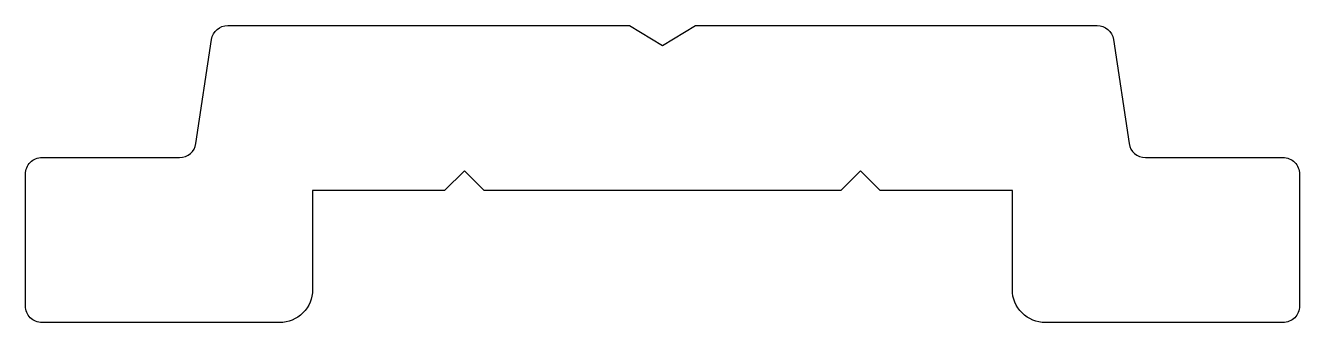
# Model space of a CAD drawing. Extents: x 915.9 to 935.2, y 512.4 to 516.9.
import ezdxf

# ---------------------------------------------------------------- set-up
doc = ezdxf.new("R2010")
doc.units = 0
doc.layers.get('0').update_dxf_attribs({"linetype": 'CONTINUOUS'})

msp = doc.modelspace()

# ---------------------------------------------------------------- linework, layer by layer
at = {"color": 0, "linetype": 'BYBLOCK'}
msp.add_lwpolyline([(934.918, 512.419), (931.318, 512.419, -0.414214), (930.818, 512.919), (930.818, 514.419), (928.818, 514.419), (928.518, 514.719), (928.218, 514.419), (922.818, 514.419), (922.518, 514.719), (922.218, 514.419), (920.218, 514.419), (920.218, 512.919, -0.414214), (919.718, 512.419), (916.118, 512.419, -0.414214), (915.868, 512.669), (915.868, 514.669, -0.414214), (916.118, 514.919), (918.203, 514.919, 0.371247), (918.45, 515.132), (918.686, 516.707, -0.371247), (918.933, 516.919), (925.018, 516.919), (925.518, 516.618), (926.018, 516.919), (932.103, 516.919, -0.371247), (932.35, 516.707), (932.586, 515.132, 0.371247), (932.833, 514.919), (934.918, 514.919, -0.414214), (935.168, 514.669), (935.168, 512.669, -0.414214)], format="xyb", close=True, dxfattribs=at)

doc.saveas('drawing.dxf')
